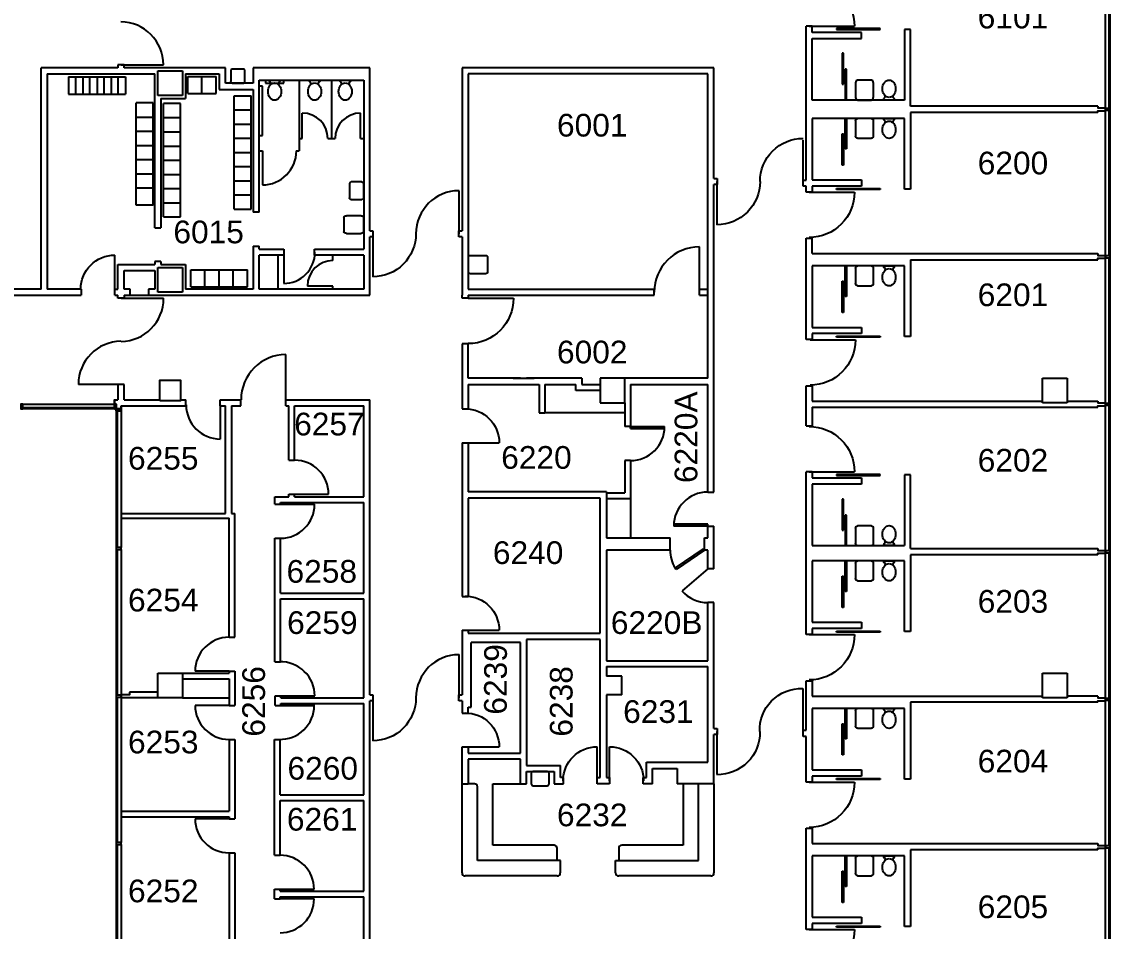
# Model space of a CAD drawing. Extents: x 2546 to 7662, y 1483 to 4928.
# Drawn here: x 6374 to 7526, y 2408 to 3370 of the extents above; entities that cross this region are included whole.
import ezdxf

# ---------------------------------------------------------------- set-up
doc = ezdxf.new("R2010")
doc.units = 0
doc.header["$LTSCALE"] = 150
doc.header["$MEASUREMENT"] = 0
doc.layers.get('0').update_dxf_attribs({"linetype": 'CONTINUOUS'})
for name, color, linetype in [('A-ANNO-TX192', 4, 'CONTINUOUS'), ('A-COLS', 5, 'CONTINUOUS'), ('A-DOOR', 2, 'CONTINUOUS'), ('A-FLOR-CASE', 3, 'CONTINUOUS'), ('A-FLOR-PFIX', 2, 'CONTINUOUS'), ('A-FLOR-TPTN', 1, 'CONTINUOUS'), ('A-GLAZ', 2, 'CONTINUOUS'), ('A-GLAZ-SILL', 1, 'CONTINUOUS'), ('A-WALL-FULL', 6, 'CONTINUOUS')]:
    doc.layers.add(name, color=color, linetype=linetype)
doc.styles.add('ARIAL', font='arial.ttf')

# ---------------------------------------------------------------- blocks, each defined once
blk = doc.blocks.new('SINK', base_point=(7666.5, 954))
for p, q in [((7659, 952.5), (7659, 943.5)), ((7672.5, 954), (7660.5, 954)), ((7674, 943.5), (7674, 952.5)), ((7660.5, 942), (7672.5, 942))]:
    blk.add_line(p, q)
for centre, start, end in [((7660.5, 952.5), 90, 180), ((7672.5, 952.5), 0, 90), ((7660.5, 943.5), 180, 270), ((7672.5, 943.5), 270, 0)]:
    blk.add_arc(centre, 1.5, start, end)
blk = doc.blocks.new('LDOOR', base_point=(5988, 1992))
blk.add_line((5988, 1992), (5988, 2004))
blk.add_arc((5988, 1992), 12, 0, 90)
blk = doc.blocks.new('RDOOR', base_point=(6216, 3180))
blk.add_line((6216, 3180), (6216, 3192))
blk.add_arc((6216, 3180), 12, 90, 180)
blk = doc.blocks.new('ELLIPSE', base_point=(7228, 910))
blk.add_circle((7228, 910), 6)
blk = doc.blocks.new('endglaz')
blk.add_line((0, -4), (154, -4))
blk.add_lwpolyline([(156, -5), (156, 0), (154, 0), (154, -5)], close=True)
at = {"layer": 'A-GLAZ-SILL'}
for p, q in [((0, 0), (154, 0)), ((0, -5), (154, -5))]:
    blk.add_line(p, q, dxfattribs=at)

msp = doc.modelspace()

# ---------------------------------------------------------------- linework, layer by layer
at = {"layer": 'A-COLS'}
for p, q in [((6518, 3292), (6518, 3318)), ((6518, 3318), (6544, 3318)), ((6544, 3318), (6544, 3292)), ((6544, 3292), (6518, 3292)), ((6518, 3110), (6544, 3110)), ((6518, 3084), (6518, 3110)), ((6544, 3110), (6544, 3084)), ((6544, 3084), (6518, 3084)), ((6986, 2993), (6986, 2967)), ((7012, 2993), (6986, 2993)), ((7012, 2967), (7012, 2993)), ((7454, 2993), (7480, 2993)), ((7454, 2967), (7454, 2993)), ((7480, 2993), (7480, 2967)), ((6986, 2967), (7012, 2967)), ((7480, 2967), (7454, 2967)), ((6518, 2681), (6544, 2681)), ((6518, 2655), (6518, 2681)), ((6544, 2681), (6544, 2655)), ((7454, 2681), (7480, 2681)), ((7454, 2655), (7454, 2681)), ((7480, 2681), (7480, 2655)), ((6544, 2655), (6518, 2655)), ((7480, 2655), (7454, 2655))]:
    msp.add_line(p, q, dxfattribs=at)
msp.add_lwpolyline([(6520, 2969), (6520, 2991), (6542, 2991), (6542, 2969)], close=True, dxfattribs=at)
at = {"layer": 'A-DOOR'}
for p, q in [((7207, 3365.2), (7255, 3365.2)), ((7282, 3362.9), (7236, 3362.9)), ((7236, 3362.9), (7236, 3361.9)), ((7282, 3361.9), (7282, 3362.9)), ((7236, 3361.9), (7282, 3361.9)), ((7243.3, 3336.9), (7242, 3336.9)), ((7242, 3336.9), (7242, 3303.9)), ((7243.3, 3303.9), (7243.3, 3336.9)), ((6479, 3324.5), (6524, 3324.5)), ((7246.5, 3319.9), (7245, 3319.9)), ((7245, 3319.9), (7245, 3287.7)), ((7246.5, 3287.7), (7246.5, 3319.9)), ((7242, 3303.9), (7243.3, 3303.9)), ((7245, 3287.7), (7246.5, 3287.7)), ((7245, 3235.5), (7245, 3267.8)), ((7245, 3267.8), (7246.5, 3267.8)), ((7246.5, 3267.8), (7246.5, 3235.5)), ((7242, 3218.5), (7242, 3251.5)), ((7242, 3251.5), (7243.3, 3251.5)), ((7243.3, 3251.5), (7243.3, 3218.5)), ((7200.5, 3199.2), (7200.5, 3244.8)), ((7246.5, 3235.5), (7245, 3235.5)), ((7243.3, 3218.5), (7242, 3218.5)), ((6836.6, 3145.8), (6836.6, 3191.3)), ((7109.4, 3201), (7109.4, 3155.4)), ((7207, 3189.8), (7255, 3189.8)), ((7236, 3192.5), (7236, 3193.5)), ((7236, 3193.5), (7282, 3193.5)), ((7282, 3192.5), (7236, 3192.5)), ((7282, 3193.5), (7282, 3192.5)), ((6745.4, 3145.8), (6745.4, 3100.2)), ((6472.5, 3087.2), (6472.5, 3123.2)), ((6651.2, 3126.2), (6651.2, 3093.2)), ((7091, 3084), (7091, 3132)), ((7245, 3079.5), (7245, 3111.8)), ((7245, 3111.8), (7246.5, 3111.8)), ((7246.5, 3111.8), (7246.5, 3079.5)), ((7242, 3062.5), (7242, 3095.5)), ((7242, 3095.5), (7243.3, 3095.5)), ((7243.3, 3095.5), (7243.3, 3062.5)), ((6479, 3077.5), (6524, 3077.5)), ((6846.3, 3077.5), (6894.3, 3077.5)), ((7246.5, 3079.5), (7245, 3079.5)), ((7243.3, 3062.5), (7242, 3062.5)), ((7208, 3033.6), (7256, 3033.6)), ((7236, 3036.5), (7236, 3037.5)), ((7236, 3037.5), (7282, 3037.5)), ((7282, 3036.5), (7236, 3036.5)), ((7282, 3037.5), (7282, 3036.5)), ((6653.5, 2970.2), (6653.5, 3018.2)), ((6479, 2986.5), (6434, 2986.5)), ((6583.9, 2964.7), (6583.9, 2928.7)), ((7018, 2941.8), (7054, 2941.8)), ((7018, 2939.8), (7018, 2941.8)), ((7018, 2939.8), (7054, 2939.8)), ((6843, 2924.7), (6879, 2924.7)), ((7207, 2894), (7255, 2894)), ((7282, 2891.2), (7236, 2891.2)), ((7236, 2891.2), (7236, 2890.2)), ((7282, 2890.2), (7282, 2891.2)), ((7236, 2890.2), (7282, 2890.2)), ((6662.6, 2870.3), (6698.6, 2870.3)), ((6647.8, 2859.7), (6683.8, 2859.7)), ((7243.3, 2865.2), (7242, 2865.2)), ((7242, 2865.2), (7242, 2832.2)), ((7243.3, 2832.2), (7243.3, 2865.2)), ((7246.5, 2848.2), (7245, 2848.2)), ((7245, 2848.2), (7245, 2816)), ((7246.5, 2816), (7246.5, 2848.2)), ((7099.7, 2838.6), (7063.8, 2838.6)), ((7099.7, 2836.6), (7063.8, 2836.6)), ((7099.7, 2836.6), (7099.7, 2838.6)), ((7242, 2832.2), (7243.3, 2832.2)), ((7095, 2812.6), (7065.3, 2792.3)), ((7096.1, 2811), (7066.4, 2790.6)), ((7095, 2812.6), (7096.1, 2811)), ((7245, 2816), (7246.5, 2816)), ((7245, 2767.5), (7245, 2799.8)), ((7245, 2799.8), (7246.5, 2799.8)), ((7246.5, 2799.8), (7246.5, 2767.5)), ((7066.4, 2790.6), (7065.3, 2792.3)), ((7099.7, 2791.5), (7072.5, 2768)), ((7242, 2750.5), (7242, 2783.5)), ((7242, 2783.5), (7243.3, 2783.5)), ((7243.3, 2783.5), (7243.3, 2750.5)), ((7246.5, 2767.5), (7245, 2767.5)), ((7243.3, 2750.5), (7242, 2750.5)), ((6843, 2726.5), (6879, 2726.5)), ((7207, 2721.8), (7255, 2721.8)), ((7236, 2724.5), (7236, 2725.5)), ((7236, 2725.5), (7282, 2725.5)), ((7282, 2724.5), (7236, 2724.5)), ((7282, 2725.5), (7282, 2724.5)), ((6836.6, 2655), (6836.6, 2700.6)), ((6593.3, 2683), (6557.3, 2683)), ((7200.5, 2617.5), (7200.5, 2664.8)), ((6647.9, 2657), (6683.9, 2657)), ((6745.4, 2655), (6745.4, 2609.4)), ((6593.3, 2647), (6557.3, 2647)), ((6647.9, 2647), (6683.9, 2647)), ((7245, 2611.5), (7245, 2643.8)), ((7245, 2643.8), (7246.5, 2643.8)), ((7246.5, 2643.8), (7246.5, 2611.5)), ((7242, 2594.5), (7242, 2627.5)), ((7242, 2627.5), (7243.3, 2627.5)), ((7243.3, 2627.5), (7243.3, 2594.5)), ((7109.4, 2619.2), (7109.4, 2573.7)), ((6843, 2603), (6879, 2603)), ((6982.8, 2567.2), (6982.8, 2603.2)), ((6995.8, 2567.2), (6995.8, 2603.2)), ((7246.5, 2611.5), (7245, 2611.5)), ((7243.3, 2594.5), (7242, 2594.5)), ((7236, 2568.5), (7236, 2569.5)), ((7236, 2569.5), (7282, 2569.5)), ((7282, 2568.5), (7236, 2568.5)), ((7282, 2569.5), (7282, 2568.5)), ((7207, 2565.8), (7255, 2565.8)), ((6593.3, 2527), (6557.3, 2527)), ((7245, 2455.5), (7245, 2487.8)), ((7245, 2487.8), (7246.5, 2487.8)), ((7246.5, 2487.8), (7246.5, 2455.5)), ((7242, 2438.5), (7242, 2471.5)), ((7242, 2471.5), (7243.3, 2471.5)), ((7243.3, 2471.5), (7243.3, 2438.5)), ((7246.5, 2455.5), (7245, 2455.5)), ((6647.3, 2450.4), (6647.3, 2452.4)), ((6647.3, 2452.4), (6683.3, 2452.4)), ((6683.3, 2442.4), (6647.3, 2442.4)), ((7243.3, 2438.5), (7242, 2438.5)), ((7207, 2409.8), (7255, 2409.8)), ((7236, 2412.5), (7236, 2413.5)), ((7236, 2413.5), (7282, 2413.5)), ((7282, 2412.5), (7236, 2412.5)), ((7282, 2413.5), (7282, 2412.5))]:
    msp.add_line(p, q, dxfattribs=at)
for centre, radius, start, end in [((6654, 2970.2), 48, 90.6751, 180), ((6583.9, 2964.7), 36, 180, 270), ((7018, 2941.8), 36, 270, 0), ((6662.6, 2870.3), 36, 0, 90), ((7099.7, 2836.6), 36, 90, 180), ((6647.8, 2859.7), 36, 270, 0), ((7095.7, 2810.8), 35.7, 179.6739, 211.2726), ((6593.3, 2683), 36, 90, 180), ((6647.9, 2657), 36, 0, 91.9472), ((6593.3, 2647), 36, 180, 270), ((6647.4, 2647), 36, 268.0528, 0), ((6593.3, 2527), 36, 180, 270), ((6647.3, 2452.4), 36, 0, 90), ((6647.3, 2442.4), 36, 270, 0)]:
    msp.add_arc(centre, radius, start, end, dxfattribs=at)
at = {"layer": 'A-DOOR', "extrusion": (0, 0, -1)}
for centre, major_axis, ratio, start_param, end_param in [((7207, 3365.2), (33.9, 33.9), 1, -0.785398, 0.785398), ((7200.6, 3201), (32.3, -32.3), 0.997163, 2.354774, 3.928412), ((7109.4, 3201), (-32.3, 32.3), 0.997163, 2.354774, 3.928412), ((7207, 3189.8), (33.9, 33.9), 1, 0.785398, 2.356194), ((6745.4, 3145.8), (-32.2, 32.2), 1, 2.356194, 3.926991), ((6472.5, 3087.2), (25.5, 25.5), 1, 3.926991, 5.497787), ((6846.3, 3077.5), (33.9, 33.9), 1, 0.785398, 2.356194), ((7208, 3033.6), (33.9, 33.9), 1, 0.785398, 2.356194), ((6843, 2924.7), (-25.5, 25.5), 1, 0.785398, 2.356194), ((7207, 2894), (33.9, 33.9), 1, -0.785398, 0.785398), ((6843, 2726.5), (-25.5, 25.5), 1, 0.785398, 2.356194), ((7207, 2721.8), (33.9, 33.9), 1, 0.785398, 2.356194), ((7201, 2620.6), (-44.2, 14), 0.950876, -0.352367, 1.266081), ((6745.4, 2655), (-32.2, 32.2), 1, 2.356194, 3.926991), ((6843, 2603), (-25.5, 25.5), 1, 0.785398, 2.356194), ((7109.4, 2619.2), (-32.4, 32.4), 0.989066, 2.350697, 3.932488), ((6982.8, 2567.2), (25.5, 25.5), 1, 3.926991, 5.497787), ((6995.8, 2567.2), (-25.5, 25.5), 1, 0.785398, 2.356194), ((7207, 2565.8), (33.9, 33.9), 1, 0.785398, 2.356194), ((7207, 2409.8), (33.9, 33.9), 1, 0.785398, 2.356194)]:
    msp.add_ellipse(centre, major_axis=major_axis, ratio=ratio, start_param=start_param, end_param=end_param, dxfattribs=at)
at = {"layer": 'A-DOOR'}
for centre, major_axis, ratio, start_param, end_param in [((6479, 3324.5), (-17.5, 42.1), 0.984494, 4.325185, 5.884931), ((6836.6, 3145.8), (-32.2, 32.2), 1, 5.497787, 7.068583), ((6651.2, 3126.2), (-23.3, 23.3), 1, 2.356194, 3.926991), ((7091, 3084), (33.9, 33.9), 1, 0.785398, 2.356194), ((6478.9, 3077.1), (31.8, 32.2), 0.99446, 3.926991, 5.497787), ((6479.1, 2986.9), (31.8, 32.2), 0.99446, 0.785398, 2.356194), ((7099.7, 2791.5), (26.1, 24.8), 0.986877, 3.09238, 3.960236), ((6836.6, 2655), (-32.2, 32.2), 1, 5.497787, 7.068583)]:
    msp.add_ellipse(centre, major_axis=major_axis, ratio=ratio, start_param=start_param, end_param=end_param, dxfattribs=at)
at = {"layer": 'A-FLOR-CASE'}
for p, q in [((6423.6, 3311.6), (6423.6, 3293.6)), ((6423.6, 3311.6), (6483.6, 3311.6)), ((6431.1, 3293.6), (6431.1, 3311.6)), ((6438.6, 3311.6), (6438.6, 3293.6)), ((6446.1, 3293.6), (6446.1, 3311.6)), ((6453.6, 3311.6), (6453.6, 3293.6)), ((6461.1, 3293.6), (6461.1, 3311.6)), ((6468.6, 3311.6), (6468.6, 3293.6)), ((6476.1, 3293.6), (6476.1, 3311.6)), ((6483.6, 3311.6), (6483.6, 3293.6)), ((6549.6, 3312.1), (6579.6, 3312.1)), ((6549.6, 3294.1), (6549.6, 3312.1)), ((6564.6, 3294.1), (6564.6, 3312.1)), ((6579.6, 3294.1), (6579.6, 3312.1)), ((6423.6, 3293.6), (6483.6, 3293.6)), ((6549.6, 3294.1), (6579.6, 3294.1)), ((6512.9, 3284.2), (6494.9, 3284.2)), ((6494.9, 3176.2), (6494.9, 3284.2)), ((6512.9, 3176.2), (6512.9, 3284.2)), ((6541.9, 3283.6), (6523.9, 3283.6)), ((6523.9, 3163.6), (6523.9, 3283.6)), ((6541.9, 3163.6), (6541.9, 3283.6)), ((6598.6, 3291.8), (6616.6, 3291.8)), ((6598.6, 3171.8), (6598.6, 3291.8)), ((6616.6, 3171.8), (6616.6, 3291.8)), ((6598.6, 3276.8), (6616.6, 3276.8)), ((6494.9, 3269.2), (6512.9, 3269.2)), ((6523.9, 3268.6), (6541.9, 3268.6)), ((6598.6, 3261.8), (6616.6, 3261.8)), ((6494.9, 3254.2), (6512.9, 3254.2)), ((6523.9, 3253.6), (6541.9, 3253.6)), ((6494.9, 3239.2), (6512.9, 3239.2)), ((6523.9, 3238.6), (6541.9, 3238.6)), ((6598.6, 3246.8), (6616.6, 3246.8)), ((6598.6, 3231.8), (6616.6, 3231.8)), ((6494.9, 3224.2), (6512.9, 3224.2)), ((6523.9, 3223.6), (6541.9, 3223.6)), ((6598.6, 3216.8), (6616.6, 3216.8)), ((6494.9, 3209.2), (6512.9, 3209.2)), ((6523.9, 3208.6), (6541.9, 3208.6)), ((6598.6, 3201.8), (6616.6, 3201.8)), ((6494.9, 3194.2), (6512.9, 3194.2)), ((6523.9, 3193.6), (6541.9, 3193.6)), ((6523.9, 3178.6), (6541.9, 3178.6)), ((6598.6, 3186.8), (6616.6, 3186.8)), ((6512.9, 3176.2), (6494.9, 3176.2)), ((6598.6, 3171.8), (6616.6, 3171.8)), ((6523.9, 3163.6), (6541.9, 3163.6)), ((6552.7, 3107.7), (6612.7, 3107.7)), ((6552.7, 3089.7), (6552.7, 3107.7)), ((6567.7, 3089.7), (6567.7, 3107.7)), ((6582.7, 3089.7), (6582.7, 3107.7)), ((6597.7, 3089.7), (6597.7, 3107.7)), ((6612.7, 3089.7), (6612.7, 3107.7)), ((6552.7, 3089.7), (6612.7, 3089.7)), ((7012, 2956.4), (6927.5, 2956.4)), ((7018, 2865.9), (7018, 2824)), ((6544, 2655), (6593.3, 2655)), ((6839.8, 2469.8), (6839.8, 2564)), ((6852.8, 2564), (6846.2, 2564)), ((6856, 2482.8), (6856, 2560.8)), ((6872.2, 2564), (6901.5, 2564)), ((6872.2, 2499), (6872.2, 2564)), ((7073.8, 2564), (7073.8, 2499)), ((7090, 2482.8), (7090, 2564)), ((7106.2, 2564), (7106.2, 2469.8)), ((6937.2, 2499), (6872.2, 2499)), ((7073.8, 2499), (7008.8, 2499)), ((6940.5, 2482.8), (6940.5, 2495.8)), ((7005.5, 2495.8), (7005.5, 2482.8)), ((6943.8, 2482.8), (6856, 2482.8)), ((6943.8, 2469.8), (6943.8, 2482.8)), ((7002.2, 2469.8), (7002.2, 2482.8)), ((7002.2, 2482.8), (7090, 2482.8)), ((6940.5, 2466.5), (6843, 2466.5)), ((7103, 2466.5), (7005.5, 2466.5))]:
    msp.add_line(p, q, dxfattribs=at)
for centre, start, end in [((6852.8, 2560.8), 0, 90), ((6937.2, 2495.8), 0, 90), ((7008.8, 2495.8), 90, 180), ((6843, 2469.8), 180, 270), ((6940.5, 2469.8), 270, 0), ((7005.5, 2469.8), 180, 270), ((7103, 2469.8), 270, 0)]:
    msp.add_arc(centre, 3.25, start, end, dxfattribs=at)
at = {"layer": 'A-FLOR-PFIX'}
for p, q in [((6595, 3318.1), (6595, 3306.9)), ((6608.5, 3320), (6596.5, 3320)), ((6610, 3306.9), (6610, 3318.1)), ((6596.5, 3305), (6608.5, 3305)), ((6631.8, 3308.2), (6631.8, 3305)), ((6631.8, 3305), (6651.2, 3305)), ((6635.5, 3308.2), (6647.5, 3308.2)), ((6651.2, 3305), (6651.2, 3308.2)), ((6677.8, 3308.2), (6689.8, 3308.2)), ((6710.3, 3308.2), (6722.3, 3308.2)), ((7256.1, 3305.6), (7256.1, 3289.9)), ((7273, 3308.2), (7258, 3308.2)), ((7274.9, 3289.9), (7274.9, 3305.6)), ((6628.5, 3301.8), (6625.2, 3301.8)), ((6628.5, 3249.8), (6628.5, 3301.8)), ((7258, 3287.2), (7273, 3287.2)), ((7297.5, 3287.2), (7285.5, 3287.2)), ((7256.1, 3265.1), (7256.1, 3249.4)), ((7273, 3267.8), (7258, 3267.8)), ((7274.9, 3249.4), (7274.9, 3265.1)), ((7285.5, 3267.8), (7297.5, 3267.8)), ((6625.2, 3249.8), (6628.5, 3249.8)), ((7258, 3246.8), (7273, 3246.8)), ((6720.8, 3198.8), (6720.8, 3183.8)), ((6733.9, 3200.6), (6722.6, 3200.6)), ((6735.7, 3183.8), (6735.7, 3198.8)), ((6722.6, 3181.9), (6733.9, 3181.9)), ((6714.8, 3163), (6714.8, 3148)), ((6733.1, 3164.9), (6717.4, 3164.9)), ((6735.7, 3148), (6735.7, 3163)), ((6717.4, 3146.1), (6733.1, 3146.1)), ((6703.2, 3117.5), (6703.2, 3123)), ((7256.1, 3109.1), (7256.1, 3093.4)), ((7273, 3111.8), (7258, 3111.8)), ((7274.9, 3093.4), (7274.9, 3109.1)), ((7285.5, 3111.8), (7297.5, 3111.8)), ((6703.2, 3087.2), (6703.2, 3090.5)), ((7258, 3090.8), (7273, 3090.8)), ((7256.1, 2834.2), (7256.1, 2818.5)), ((7273, 2836.9), (7258, 2836.9)), ((7274.9, 2818.5), (7274.9, 2834.2)), ((7258, 2815.9), (7273, 2815.9)), ((7297.5, 2816), (7285.5, 2816)), ((7273, 2799.8), (7258, 2799.8)), ((7285.5, 2799.8), (7297.5, 2799.8)), ((7256.1, 2797.1), (7256.1, 2781.4)), ((7274.9, 2781.4), (7274.9, 2797.1)), ((7258, 2778.8), (7273, 2778.8)), ((7256.1, 2641.1), (7256.1, 2625.4)), ((7273, 2643.8), (7258, 2643.8)), ((7274.9, 2625.4), (7274.9, 2641.1)), ((7285.5, 2643.8), (7297.5, 2643.8)), ((7258, 2622.8), (7273, 2622.8)), ((7273, 2487.8), (7258, 2487.8)), ((7285.5, 2487.8), (7297.5, 2487.8)), ((7256.1, 2485.1), (7256.1, 2469.4)), ((7274.9, 2469.4), (7274.9, 2485.1)), ((7258, 2466.8), (7273, 2466.8))]:
    msp.add_line(p, q, dxfattribs=at)
for centre, radius, start, end in [((6637, 3307.8), 1.58, 161.5651, 251.5651), ((6635.8, 3304.6), 1.83, 314.344, 67.6996), ((6647.2, 3304.6), 1.79, 111.7988, 228.2571), ((6646, 3307.8), 1.58, 288.4349, 18.4349), ((6679.3, 3307.8), 1.58, 161.5651, 251.5651), ((6678.1, 3304.6), 1.83, 314.344, 67.6996), ((6689.4, 3304.6), 1.79, 111.7988, 228.2571), ((6688.3, 3307.8), 1.58, 288.4349, 18.4349), ((6711.8, 3307.8), 1.58, 161.5651, 251.5651), ((6710.6, 3304.6), 1.83, 314.344, 67.6996), ((6721.9, 3304.6), 1.79, 111.7988, 228.2571), ((6720.8, 3307.8), 1.58, 288.4349, 18.4349), ((7287, 3287.7), 1.58, 108.4349, 198.4349), ((7285.8, 3290.9), 1.79, 291.7988, 48.2571), ((7297.2, 3290.9), 1.83, 134.344, 247.6996), ((7296, 3287.7), 1.58, 341.5651, 71.5651), ((7287, 3267.3), 1.58, 161.5651, 251.5651), ((7285.8, 3264.1), 1.83, 314.344, 67.6996), ((7297.2, 3264.1), 1.79, 111.7988, 228.2571), ((7296, 3267.3), 1.58, 288.4349, 18.4349), ((7287, 3111.3), 1.58, 161.5651, 251.5651), ((7285.8, 3108.1), 1.83, 314.344, 67.6996), ((7297.2, 3108.1), 1.79, 111.7988, 228.2571), ((7296, 3111.3), 1.58, 288.4349, 18.4349), ((7287, 2816.5), 1.58, 108.4349, 198.4349), ((7285.8, 2819.7), 1.79, 291.7988, 48.2571), ((7297.2, 2819.7), 1.83, 134.344, 247.6996), ((7296, 2816.5), 1.58, 341.5651, 71.5651), ((7287, 2799.3), 1.58, 161.5651, 251.5651), ((7296, 2799.3), 1.58, 288.4349, 18.4349), ((7285.8, 2796.1), 1.83, 314.344, 67.6996), ((7297.2, 2796.1), 1.79, 111.7988, 228.2571), ((7287, 2643.3), 1.58, 161.5651, 251.5651), ((7285.8, 2640.1), 1.83, 314.344, 67.6996), ((7297.2, 2640.1), 1.79, 111.7988, 228.2571), ((7296, 2643.3), 1.58, 288.4349, 18.4349), ((7287, 2487.3), 1.58, 161.5651, 251.5651), ((7296, 2487.3), 1.58, 288.4349, 18.4349), ((7285.8, 2484.1), 1.83, 314.344, 67.6996), ((7297.2, 2484.1), 1.79, 111.7988, 228.2571)]:
    msp.add_arc(centre, radius, start, end, dxfattribs=at)
for centre, major_axis, ratio, start_param, end_param in [((6596.5, 3318.1), (0, 1.88), 0.8, 0, 1.570796), ((6608.5, 3318.1), (0, 1.88), 0.8, 4.712389, 6.283185), ((6608.5, 3306.9), (0, 1.88), 0.8, 3.141593, 4.712389), ((7258, 3305.6), (0, 2.62), 0.714286, 0, 1.570796), ((7273, 3305.6), (0, 2.62), 0.714286, -1.570796, 0), ((7258, 3289.9), (0, 2.62), 0.714286, 1.570796, 3.141593), ((7273, 3289.9), (0, 2.62), 0.714286, 3.141593, 4.712389)]:
    msp.add_ellipse(centre, major_axis=major_axis, ratio=ratio, start_param=start_param, end_param=end_param, dxfattribs=at)
at = {"layer": 'A-FLOR-PFIX', "extrusion": (0, 0, -1)}
for centre, major_axis, ratio, start_param, end_param in [((6596.5, 3306.9), (0, 1.88), 0.8, 3.141593, 4.712389), ((7258, 3265.1), (0, 2.62), 0.714286, -1.570796, 0), ((7273, 3265.1), (0, 2.62), 0.714286, 0, 1.570796), ((7258, 3249.4), (0, 2.62), 0.714286, 3.141593, 4.712389), ((7273, 3249.4), (0, 2.62), 0.714286, 1.570796, 3.141593), ((6722.6, 3198.8), (1.33, 1.33), 1, 3.926991, 5.497787), ((6733.9, 3198.8), (1.33, 1.33), 1, 5.497787, 7.068583), ((6722.6, 3183.8), (1.33, 1.33), 1, 2.356194, 3.926991), ((6733.9, 3183.8), (1.33, 1.33), 1, 0.785398, 2.356194), ((6717.4, 3163), (2.62, 0), 0.714286, 3.141593, 4.712389), ((6733.1, 3163), (2.62, 0), 0.714286, 4.712389, 6.283185), ((6717.4, 3148), (2.62, 0), 0.714286, 1.570796, 3.141593), ((6733.1, 3148), (2.62, 0), 0.714286, 0, 1.570796), ((7258, 3109.1), (0, 2.62), 0.714286, -1.570796, 0), ((7273, 3109.1), (0, 2.62), 0.714286, 0, 1.570796), ((7258, 3093.4), (0, 2.62), 0.714286, 3.141593, 4.712389), ((7273, 3093.4), (0, 2.62), 0.714286, 1.570796, 3.141593), ((7258, 2834.2), (0, 2.62), 0.714286, -1.570796, 0), ((7273, 2834.2), (0, 2.62), 0.714286, 0, 1.570796), ((7258, 2818.5), (0, 2.62), 0.714286, 3.141593, 4.712389), ((7273, 2818.5), (0, 2.62), 0.714286, 1.570796, 3.141593), ((7258, 2797.1), (0, 2.62), 0.714286, -1.570796, 0), ((7273, 2797.1), (0, 2.62), 0.714286, 0, 1.570796), ((7258, 2781.4), (0, 2.62), 0.714286, 3.141593, 4.712389), ((7273, 2781.4), (0, 2.62), 0.714286, 1.570796, 3.141593), ((7258, 2641.1), (0, 2.62), 0.714286, -1.570796, 0), ((7273, 2641.1), (0, 2.62), 0.714286, 0, 1.570796), ((7258, 2625.4), (0, 2.62), 0.714286, 3.141593, 4.712389), ((7273, 2625.4), (0, 2.62), 0.714286, 1.570796, 3.141593), ((7258, 2485.1), (0, 2.62), 0.714286, -1.570796, 0), ((7273, 2485.1), (0, 2.62), 0.714286, 0, 1.570796), ((7258, 2469.4), (0, 2.62), 0.714286, 3.141593, 4.712389), ((7273, 2469.4), (0, 2.62), 0.714286, 1.570796, 3.141593)]:
    msp.add_ellipse(centre, major_axis=major_axis, ratio=ratio, start_param=start_param, end_param=end_param, dxfattribs=at)
at = {"layer": 'A-FLOR-TPTN'}
for p, q in [((6667.5, 3308.2), (6667.5, 3233.5)), ((6701.6, 3308.2), (6701.6, 3246.5)), ((6667.5, 3246.5), (6670.8, 3246.5)), ((6697.8, 3246.5), (6705.5, 3246.5)), ((6732.5, 3246.5), (6735.7, 3246.5)), ((6625.2, 3233.5), (6628.5, 3233.5)), ((6664.2, 3233.5), (6667.5, 3233.5))]:
    msp.add_line(p, q, dxfattribs=at)
at = {"layer": 'A-GLAZ'}
for p, q in [((6472, 2961.5), (6375, 2961.5)), ((6475, 2958.5), (6475, 2813.8))]:
    msp.add_line(p, q, dxfattribs=at)
for points in [[(6375, 2965.5), (6373, 2965.5), (6373, 2960.5), (6375, 2960.5)], [(6472, 2965.5), (6474, 2965.5), (6474, 2960.5), (6472, 2960.5)], [(6474, 2965.5), (6472, 2965.5), (6472, 2960.5), (6474, 2960.5)], [(6474, 2958.5), (6479, 2958.5), (6479, 2960.5), (6474, 2960.5)], [(6474, 2960.5), (6479, 2960.5), (6479, 2958.5), (6474, 2958.5)], [(6474, 2811.8), (6479, 2811.8), (6479, 2813.8), (6474, 2813.8)]]:
    msp.add_lwpolyline(points, close=True, dxfattribs=at)
at = {"layer": 'A-GLAZ-SILL'}
for p, q in [((6375, 2965.5), (6472, 2965.5)), ((6472, 2960.5), (6375, 2960.5)), ((6474, 2958.5), (6474, 2813.8)), ((6479, 2958.5), (6479, 2813.8))]:
    msp.add_line(p, q, dxfattribs=at)
at = {"layer": 'A-WALL-FULL'}
for p, q in [((7210.2, 3365.2), (7203.8, 3365.2)), ((7203.8, 3202.5), (7203.8, 3365.2)), ((7210.2, 3358.8), (7210.2, 3365.2)), ((7262.2, 3358.8), (7210.2, 3358.8)), ((7210.2, 3287.2), (7210.2, 3352.2)), ((7210.2, 3352.2), (7262.2, 3352.2)), ((7262.2, 3352.2), (7262.2, 3358.8)), ((7314.2, 3362), (7307.8, 3362)), ((7307.8, 3362), (7307.8, 3287.2)), ((7314.2, 3280.8), (7314.2, 3362)), ((6394.5, 3087.2), (6394.5, 3321.2)), ((6475.8, 3321.2), (6394.5, 3321.2)), ((6482.2, 3324.5), (6475.8, 3324.5)), ((6475.8, 3324.5), (6475.8, 3321.2)), ((6482.2, 3321.2), (6482.2, 3324.5)), ((6589.5, 3321.2), (6482.2, 3321.2)), ((6589.5, 3305), (6589.5, 3321.2)), ((6618.8, 3321.2), (6618.8, 3305)), ((6742.2, 3321.2), (6618.8, 3321.2)), ((6742.2, 3149), (6742.2, 3321.2)), ((6839.8, 3321.2), (6839.8, 3149)), ((7106.2, 3321.2), (6839.8, 3321.2)), ((7106.2, 3204.2), (7106.2, 3321.2)), ((6401, 3314.8), (6401, 3087.2)), ((6401, 3314.8), (6514.8, 3314.8)), ((6514.8, 3152.2), (6514.8, 3314.8)), ((6547.2, 3314.8), (6583, 3314.8)), ((6547.2, 3314.8), (6547.2, 3288.8)), ((6583, 3314.8), (6583, 3298.5)), ((6618.8, 3305), (6589.5, 3305)), ((6625.2, 3168.5), (6625.2, 3308.2)), ((6625.2, 3308.2), (6735.7, 3308.2)), ((6735.7, 3308.2), (6735.7, 3129.5)), ((6846.2, 3314.8), (6846.2, 3087.2)), ((7099.7, 3314.8), (6846.2, 3314.8)), ((7099.7, 2993), (7099.7, 3314.8)), ((6583, 3298.5), (6618.8, 3298.5)), ((6618.8, 3298.5), (6618.8, 3168.5)), ((6521.2, 3288.8), (6547.2, 3288.8)), ((6521.2, 3288.8), (6521.2, 3152.2)), ((7307.8, 3287.2), (7210.2, 3287.2)), ((7512.5, 3280.8), (7314.2, 3280.8)), ((7314.2, 3274.2), (7314.2, 3193)), ((7512.5, 3274.2), (7314.2, 3274.2)), ((7210.2, 3267.8), (7210.2, 3202.8)), ((7307.8, 3267.8), (7210.2, 3267.8)), ((7307.8, 3193), (7307.8, 3267.8)), ((7106.2, 3204.2), (7109.5, 3204.2)), ((7109.5, 3204.2), (7109.5, 3197.8)), ((7200.5, 3196), (7200.5, 3202.5)), ((7200.5, 3202.5), (7203.8, 3202.5)), ((7210.2, 3202.8), (7262.2, 3202.8)), ((7262.2, 3202.8), (7262.2, 3196.2)), ((7109.5, 3197.8), (7106.2, 3197.8)), ((7106.2, 2872.6), (7106.2, 3197.8)), ((7203.8, 3196), (7200.5, 3196)), ((7203.8, 3189.8), (7203.8, 3196)), ((7210.2, 3189.8), (7203.8, 3189.8)), ((7210.2, 3196.2), (7210.2, 3189.8)), ((7262.2, 3196.2), (7210.2, 3196.2)), ((7314.2, 3193), (7307.8, 3193)), ((6625.2, 3168.5), (6618.8, 3168.5)), ((6514.8, 3152.2), (6521.2, 3152.2)), ((6742.2, 3149), (6745.5, 3149)), ((6745.5, 3149), (6745.5, 3142.5)), ((6836.5, 3149), (6839.8, 3149)), ((6836.5, 3142.5), (6836.5, 3149)), ((6618.8, 3132.8), (6625.2, 3132.8)), ((6618.8, 3132.8), (6618.8, 3087.2)), ((6625.2, 3129.5), (6625.2, 3132.8)), ((6745.5, 3142.5), (6742.2, 3142.5)), ((6742.2, 3080.8), (6742.2, 3142.5)), ((6839.8, 3142.5), (6836.5, 3142.5)), ((6839.8, 3142.5), (6839.8, 3080.8)), ((7203.8, 3141), (7210.2, 3141)), ((7203.8, 3033.8), (7203.8, 3141)), ((7210.2, 3124.8), (7210.2, 3141)), ((6625.2, 3129.5), (6651.2, 3129.5)), ((6651.2, 3123), (6625.2, 3123)), ((6625.2, 3087.2), (6625.2, 3123)), ((6644.8, 3123), (6644.8, 3087.2)), ((6651.2, 3129.5), (6651.2, 3123)), ((6683.8, 3123), (6683.8, 3129.5)), ((6683.8, 3129.5), (6735.7, 3129.5)), ((6735.7, 3123), (6683.8, 3123)), ((6735.7, 3123), (6735.7, 3087.2)), ((7210.2, 3124.8), (7512.5, 3124.8)), ((6475.8, 3113.2), (6514.8, 3113.2)), ((6475.8, 3087.2), (6475.8, 3113.2)), ((6514.8, 3116.5), (6514.8, 3113.2)), ((6521.2, 3116.5), (6514.8, 3116.5)), ((6521.2, 3116.5), (6521.2, 3113.2)), ((6521.2, 3113.2), (6547.2, 3113.2)), ((6547.2, 3113.2), (6547.2, 3087.2)), ((7307.8, 3111.8), (7210.2, 3111.8)), ((7210.2, 3111.8), (7210.2, 3046.8)), ((7307.8, 3037), (7307.8, 3111.8)), ((7314.2, 3118.2), (7512.5, 3118.2)), ((7314.2, 3118.2), (7314.2, 3037)), ((6482.2, 3106.8), (6514.8, 3106.8)), ((6482.2, 3087.2), (6482.2, 3106.8)), ((6514.8, 3106.8), (6514.8, 3087.2)), ((6394.5, 3087.2), (6235.2, 3087.2)), ((6436.8, 3087.2), (6401, 3087.2)), ((6436.8, 3087.2), (6436.8, 3080.8)), ((6472.5, 3087.2), (6475.8, 3087.2)), ((6472.5, 3080.8), (6472.5, 3087.2)), ((6488.8, 3087.2), (6482.2, 3087.2)), ((6488.8, 3080.8), (6488.8, 3087.2)), ((6508.2, 3087.2), (6508.2, 3080.8)), ((6514.8, 3087.2), (6508.2, 3087.2)), ((6618.8, 3087.2), (6547.2, 3087.2)), ((6735.7, 3087.2), (6625.2, 3087.2)), ((6846.2, 3087.2), (7043, 3087.2)), ((7043, 3080.8), (7043, 3087.2)), ((7091, 3080.8), (7091, 3087.2)), ((7091, 3087.2), (7099.7, 3087.2)), ((6092.2, 3080.8), (6436.8, 3080.8)), ((6472.5, 3080.8), (6475.8, 3080.8)), ((6475.8, 3077.5), (6475.8, 3080.8)), ((6482.2, 3077.5), (6475.8, 3077.5)), ((6482.2, 3080.8), (6742.2, 3080.8)), ((6482.2, 3080.8), (6482.2, 3077.5)), ((6839.9, 3077.5), (6839.9, 3080.8)), ((6846.4, 3077.5), (6839.9, 3077.5)), ((6846.4, 3080.8), (7043, 3080.8)), ((6846.4, 3080.8), (6846.4, 3077.5)), ((7091, 3080.8), (7099.7, 3080.8)), ((7210.2, 3046.8), (7262.2, 3046.8)), ((7262.2, 3040.2), (7210.2, 3040.2)), ((7210.2, 3040.2), (7210.2, 3033.8)), ((7262.2, 3046.8), (7262.2, 3040.2)), ((6846.4, 3029.5), (6839.9, 3029.5)), ((6839.9, 3029.5), (6839.9, 2993)), ((6846.4, 2993), (6846.4, 3029.5)), ((7210.2, 3033.8), (7203.8, 3033.8)), ((7314.2, 3037), (7307.8, 3037)), ((6475.8, 2986.5), (6475.8, 2970.2)), ((6482.2, 2986.5), (6475.8, 2986.5)), ((6482.2, 2970.2), (6482.2, 2986.5)), ((6839.8, 2993), (6839.8, 2960.5)), ((6846.2, 2986.5), (6846.2, 2960.5)), ((6846.2, 2986.5), (6921.5, 2986.5)), ((6901.5, 2993), (6846.4, 2993)), ((6893.7, 2993), (6916.2, 2993)), ((6966.5, 2993), (6908, 2993)), ((6921.5, 2986.5), (6921.5, 2956.4)), ((6927.5, 2986.5), (6927.5, 2956.4)), ((6927.5, 2986.5), (6960, 2986.5)), ((6960, 2980), (6960, 2986.5)), ((6966.5, 2993), (6966.5, 2986.5)), ((6966.5, 2986.5), (6986, 2986.5)), ((7099.7, 2993), (7012, 2993)), ((7018, 2986.5), (7099.7, 2986.5)), ((7018, 2986.5), (7018, 2941.8)), ((7099.7, 2872.6), (7099.7, 2986.5)), ((7203.8, 2985), (7210.2, 2985)), ((7203.8, 2942.8), (7203.8, 2985)), ((7210.2, 2985), (7210.2, 2968.8)), ((6986, 2980), (6960, 2980)), ((6479, 2963.8), (6547.4, 2963.8)), ((6482.2, 2970.2), (6520, 2970.2)), ((6542, 2970.2), (6547.4, 2970.2)), ((6547.4, 2963.8), (6547.4, 2970.2)), ((6583.9, 2963.7), (6583.9, 2970.2)), ((6583.9, 2970.2), (6597, 2970.2)), ((6583.9, 2963.8), (6589.5, 2963.8)), ((6589.5, 2849.8), (6589.5, 2963.8)), ((6596, 2963.8), (6596, 2849.8)), ((6596, 2963.8), (6605.9, 2963.8)), ((6597, 2970.2), (6605.9, 2970.2)), ((6605.9, 2963.8), (6605.9, 2970.2)), ((6653.5, 2970.2), (6742.2, 2970.2)), ((6653.5, 2963.8), (6653.5, 2970.2)), ((6653.5, 2963.8), (6656.6, 2963.8)), ((6656.6, 2906.3), (6656.6, 2963.8)), ((6662.6, 2906.3), (6662.6, 2963.8)), ((6662.6, 2963.8), (6735.7, 2963.8)), ((6735.7, 2867.7), (6735.7, 2963.8)), ((6742.2, 2658.2), (6742.2, 2970.2)), ((6839.8, 2960.5), (6846.2, 2960.5)), ((7012, 2967), (7012, 2941.8)), ((7210.2, 2968.8), (7454, 2968.8)), ((7210.2, 2962.2), (7210.2, 2942.8)), ((7210.2, 2962.2), (7512.5, 2962.2)), ((7480, 2968.8), (7512.5, 2968.8)), ((6921.5, 2956.4), (6927.5, 2956.4)), ((7018, 2941.8), (7012, 2941.8)), ((7203.8, 2942.8), (7210.2, 2942.8)), ((6839.8, 2924.7), (6846.2, 2924.7)), ((6839.8, 2924.7), (6839.8, 2762.2)), ((6846.2, 2924.7), (6846.2, 2872.8)), ((6656.6, 2906.3), (6662.6, 2906.3)), ((7012, 2905.8), (7012, 2871.9)), ((7018, 2905.8), (7012, 2905.8)), ((7018, 2905.8), (7018, 2865.9)), ((7210.2, 2894), (7203.8, 2894)), ((7203.8, 2721.8), (7203.8, 2894)), ((7210.2, 2894), (7210.2, 2887.5)), ((7314.2, 2890.8), (7307.8, 2890.8)), ((7307.8, 2890.8), (7307.8, 2816)), ((7314.2, 2812.8), (7314.2, 2890.8)), ((7210.2, 2887.5), (7262.2, 2887.5)), ((7262.2, 2881), (7210.2, 2881)), ((7210.2, 2881), (7210.2, 2816)), ((7262.2, 2887.5), (7262.2, 2881)), ((6641.8, 2859.7), (6641.8, 2867.7)), ((6641.8, 2867.7), (6656.6, 2867.7)), ((6656.6, 2867.7), (6656.6, 2870.3)), ((6656.6, 2870.3), (6662.6, 2870.3)), ((6662.6, 2867.7), (6662.6, 2870.3)), ((6662.6, 2867.7), (6735.7, 2867.7)), ((6992.5, 2872.8), (6846.2, 2872.8)), ((6992.5, 2872.8), (6992.5, 2824)), ((6992.5, 2871.9), (7012, 2871.9)), ((7099.7, 2872.6), (7106.2, 2872.6)), ((6641.8, 2859.7), (6647.8, 2859.7)), ((6647.8, 2861.7), (6735.7, 2861.7)), ((6647.8, 2859.7), (6647.8, 2861.7)), ((6735.7, 2765.8), (6735.7, 2861.7)), ((6986, 2866.2), (6846.2, 2866.2)), ((6846.2, 2866.2), (6846.2, 2762.2)), ((6986, 2723.2), (6986, 2866.2)), ((6992.5, 2865.9), (7018, 2865.9)), ((6479, 2849.8), (6589.5, 2849.8)), ((6479, 2844.8), (6593.3, 2844.8)), ((6593.3, 2719), (6593.3, 2844.8)), ((6596, 2849.8), (6599.3, 2849.8)), ((6599.3, 2719), (6599.3, 2849.8)), ((7099.7, 2824), (7099.7, 2836.6)), ((7099.7, 2836.6), (7106.2, 2836.6)), ((7106.2, 2791.5), (7106.2, 2836.6)), ((6641.8, 2693), (6641.8, 2823.7)), ((6641.8, 2823.7), (6647.8, 2823.7)), ((6647.8, 2765.8), (6647.8, 2823.7)), ((6992.5, 2824), (7060.1, 2824)), ((7060.1, 2811), (7060.1, 2824.2)), ((7096.1, 2811), (7096.1, 2824.2)), ((7096.1, 2824.2), (7099.7, 2824)), ((6992.5, 2811), (6992.5, 2694)), ((7060.1, 2811), (6992.5, 2811)), ((7099.7, 2811), (7096.1, 2811)), ((7099.7, 2791.5), (7099.7, 2811)), ((7210.2, 2816), (7307.8, 2816)), ((7314.2, 2812.8), (7512.5, 2812.8)), ((7210.2, 2799.8), (7210.2, 2734.8)), ((7307.8, 2799.8), (7210.2, 2799.8)), ((7307.8, 2725), (7307.8, 2799.8)), ((7314.2, 2806.2), (7314.2, 2725)), ((7512.5, 2806.2), (7314.2, 2806.2)), ((7106.2, 2791.5), (7099.7, 2791.5)), ((6647.8, 2765.8), (6735.7, 2765.8)), ((6647.8, 2693), (6647.8, 2759.8)), ((6647.8, 2759.8), (6735.7, 2759.8)), ((6735.7, 2655), (6735.7, 2759.8)), ((6839.8, 2762.2), (6846.2, 2762.2)), ((7106.2, 2755.8), (7099.7, 2755.8)), ((7099.7, 2694), (7099.7, 2755.8)), ((7106.2, 2622.5), (7106.2, 2755.8)), ((7210.2, 2734.8), (7262.2, 2734.8)), ((7262.2, 2734.8), (7262.2, 2728.2)), ((6593.3, 2719), (6599.3, 2719)), ((6839.8, 2726.5), (6846.2, 2726.5)), ((6839.8, 2726.5), (6839.8, 2658.2)), ((6846.2, 2726.5), (6846.2, 2723.2)), ((6846.2, 2723.2), (6986, 2723.2)), ((7210.2, 2721.8), (7203.8, 2721.8)), ((7210.2, 2728.2), (7210.2, 2721.8)), ((7262.2, 2728.2), (7210.2, 2728.2)), ((7314.2, 2725), (7307.8, 2725)), ((6849.5, 2645.2), (6849.5, 2713.5)), ((6901.5, 2713.5), (6849.5, 2713.5)), ((6901.5, 2596.5), (6901.5, 2713.5)), ((6908, 2716.8), (6908, 2583.5)), ((6986, 2716.8), (6908, 2716.8)), ((6986, 2570.5), (6986, 2716.8)), ((6593.3, 2683), (6599.3, 2683)), ((6593.3, 2683), (6593.3, 2681)), ((6599.3, 2683), (6599.3, 2647)), ((6641.8, 2693), (6647.8, 2693)), ((6992.5, 2694), (7099.7, 2694)), ((6992.5, 2688), (7099.7, 2688)), ((6992.5, 2688), (6992.5, 2677.8)), ((7099.7, 2586.8), (7099.7, 2688)), ((6544, 2681), (6593.3, 2681)), ((6544, 2675), (6593.3, 2675)), ((6593.3, 2675), (6593.3, 2647)), ((7008.8, 2677.8), (6992.5, 2677.8)), ((7008.8, 2658.2), (7008.8, 2677.8)), ((7203.8, 2620.8), (7203.8, 2673)), ((7203.8, 2673), (7210.2, 2673)), ((7210.2, 2673), (7210.2, 2656.8)), ((6518, 2661), (6488, 2661)), ((6518, 2655), (6479, 2655)), ((6641.9, 2647), (6641.9, 2657)), ((6641.9, 2657), (6647.9, 2657)), ((6647.9, 2655), (6647.9, 2657)), ((6647.9, 2655), (6735.7, 2655)), ((6647.9, 2649), (6735.7, 2649)), ((6647.9, 2647), (6647.9, 2649)), ((6735.7, 2552.4), (6735.7, 2649)), ((6742.2, 2658.2), (6745.5, 2658.2)), ((6745.5, 2651.8), (6742.2, 2651.8)), ((6742.2, 2146), (6742.2, 2651.8)), ((6745.5, 2658.2), (6745.5, 2651.8)), ((6836.5, 2658.2), (6839.8, 2658.2)), ((6836.5, 2651.8), (6836.5, 2658.2)), ((6839.8, 2651.8), (6836.5, 2651.8)), ((6839.8, 2651.8), (6839.8, 2638.8)), ((6992.5, 2658.2), (6992.5, 2570.5)), ((7008.8, 2658.2), (6992.5, 2658.2)), ((7210.2, 2656.8), (7454, 2656.8)), ((7314.2, 2650.2), (7314.2, 2569)), ((7512.5, 2650.2), (7314.2, 2650.2)), ((7512.5, 2656.8), (7480, 2656.8)), ((6593.3, 2647), (6599.3, 2647)), ((6641.9, 2647), (6647.9, 2647)), ((6839.8, 2638.8), (6846.2, 2638.8)), ((6846.2, 2645.2), (6849.5, 2645.2)), ((6846.2, 2638.8), (6846.2, 2645.2)), ((7210.2, 2643.8), (7210.2, 2578.8)), ((7307.8, 2643.8), (7210.2, 2643.8)), ((7307.8, 2569), (7307.8, 2643.8)), ((7106.2, 2622.5), (7109.5, 2622.5)), ((7109.5, 2616), (7106.2, 2616)), ((7106.2, 2564), (7106.2, 2616)), ((7109.5, 2622.5), (7109.5, 2616)), ((7200.5, 2620.8), (7203.8, 2620.8)), ((7200.5, 2614.2), (7200.5, 2620.8)), ((7203.8, 2614.2), (7200.5, 2614.2)), ((7203.8, 2565.8), (7203.8, 2614.2)), ((6593.3, 2611), (6599.3, 2611)), ((6593.3, 2611), (6593.3, 2535)), ((6599.3, 2611), (6599.3, 2527)), ((6641.3, 2488.4), (6641.3, 2611)), ((6641.3, 2611), (6647.3, 2611)), ((6647.3, 2552.4), (6647.3, 2611)), ((6839.8, 2564), (6839.8, 2603)), ((6839.8, 2603), (6846.2, 2603)), ((6846.2, 2603), (6846.2, 2596.5)), ((6846.2, 2596.5), (6901.5, 2596.5)), ((6846.2, 2590), (6846.2, 2564)), ((6901.5, 2590), (6846.2, 2590)), ((6901.5, 2564), (6901.5, 2590)), ((6908, 2583.5), (6943.8, 2583.5)), ((6943.8, 2570.5), (6943.8, 2583.5)), ((7034.8, 2586.8), (7099.7, 2586.8)), ((7034.8, 2570.5), (7034.8, 2586.8)), ((7041.2, 2580.2), (7067.2, 2580.2)), ((7041.2, 2564), (7041.2, 2580.2)), ((7067.2, 2580.2), (7067.2, 2564)), ((6908, 2577), (6937.2, 2577)), ((6908, 2564), (6908, 2577)), ((6937.2, 2577), (6937.2, 2564)), ((6947, 2570.5), (6943.8, 2570.5)), ((6947, 2564), (6947, 2570.5)), ((6982.8, 2570.5), (6986, 2570.5)), ((6982.8, 2564), (6982.8, 2570.5)), ((6992.5, 2570.5), (6995.8, 2570.5)), ((6995.8, 2570.5), (6995.8, 2564)), ((7031.5, 2570.5), (7034.8, 2570.5)), ((7031.5, 2564), (7031.5, 2570.5)), ((7210.2, 2578.8), (7262.2, 2578.8)), ((7210.2, 2572.2), (7210.2, 2565.8)), ((7262.2, 2572.2), (7210.2, 2572.2)), ((7262.2, 2578.8), (7262.2, 2572.2)), ((7314.2, 2569), (7307.8, 2569)), ((6839.8, 2564), (6846.2, 2564)), ((6901.5, 2564), (6908, 2564)), ((6937.2, 2564), (6947, 2564)), ((6995.8, 2564), (6982.8, 2564)), ((7041.2, 2564), (7031.5, 2564)), ((7106.2, 2564), (7067.2, 2564)), ((7210.2, 2565.8), (7203.8, 2565.8)), ((6647.3, 2552.4), (6735.7, 2552.4)), ((6647.3, 2488.4), (6647.3, 2546.4)), ((6647.3, 2546.4), (6735.7, 2546.4)), ((6735.7, 2450.4), (6735.7, 2546.4)), ((6479, 2535), (6593.3, 2535)), ((6479, 2529), (6593.3, 2529)), ((6593.3, 2529), (6593.3, 2527)), ((6593.3, 2527), (6599.3, 2527)), ((7203.8, 2409.8), (7203.8, 2517)), ((7203.8, 2517), (7210.2, 2517)), ((7210.2, 2517), (7210.2, 2500.8)), ((7210.2, 2500.8), (7512.5, 2500.8)), ((6593.3, 2491), (6593.3, 2345)), ((6593.3, 2491), (6599.3, 2491)), ((6599.3, 2491), (6599.3, 2335)), ((6641.3, 2488.4), (6647.3, 2488.4)), ((7307.8, 2487.8), (7210.2, 2487.8)), ((7210.2, 2487.8), (7210.2, 2422.8)), ((7307.8, 2413), (7307.8, 2487.8)), ((7512.5, 2494.2), (7314.2, 2494.2)), ((7314.2, 2494.2), (7314.2, 2413)), ((6641.3, 2442.4), (6641.3, 2452.4)), ((6641.3, 2452.4), (6647.3, 2452.4)), ((6641.3, 2442.4), (6647.3, 2442.4)), ((6647.3, 2450.4), (6735.7, 2450.4)), ((6647.3, 2444.4), (6735.7, 2444.4)), ((6647.3, 2442.4), (6647.3, 2444.4)), ((6735.7, 2323.4), (6735.7, 2444.4)), ((7210.2, 2422.8), (7262.2, 2422.8)), ((7262.2, 2422.8), (7262.2, 2416.2)), ((7210.2, 2409.8), (7203.8, 2409.8)), ((7262.2, 2416.2), (7210.2, 2416.2)), ((7210.2, 2416.2), (7210.2, 2409.8)), ((7314.2, 2413), (7307.8, 2413))]:
    msp.add_line(p, q, dxfattribs=at)
for points in [[(7512.5, 3280.8), (7512.5, 3278.9), (7520.5, 3278.9), (7520.5, 3275.9)], [(7512.5, 3274.2), (7512.5, 3275.9), (7520.5, 3275.9), (7520.5, 3278.9)], [(7512.5, 3124.8), (7512.5, 3122.9), (7520.5, 3122.9), (7520.5, 3119.9)], [(7512.5, 3118.2), (7512.5, 3119.9), (7520.5, 3119.9), (7520.5, 3122.9)], [(6479, 2963.8), (6479, 2960.5), (6474, 2960.5), (6474, 2965.5), (6472, 2965.5), (6472, 2970.2), (6475.8, 2970.2)], [(6472, 2970.2), (6472, 2965.5), (6474, 2965.5), (6474, 2960.5), (6479, 2960.5), (6479, 2963.8)], [(7512.5, 2968.8), (7512.5, 2966.9), (7520.5, 2966.9), (7520.5, 2963.9)], [(7512.5, 2962.2), (7512.5, 2963.9), (7520.5, 2963.9), (7520.5, 2966.9)], [(7512.5, 2812.8), (7512.5, 2810.9), (7520.5, 2810.9), (7520.5, 2807.9)], [(7512.5, 2806.2), (7512.5, 2807.9), (7520.5, 2807.9), (7520.5, 2810.9)], [(6488, 2661), (6488, 2658), (6479, 2658), (6479, 2655)], [(7512.5, 2656.8), (7512.5, 2654.9), (7520.5, 2654.9), (7520.5, 2651.9)], [(7512.5, 2650.2), (7512.5, 2651.9), (7520.5, 2651.9), (7520.5, 2654.9)], [(7512.5, 2500.8), (7512.5, 2498.9), (7520.5, 2498.9), (7520.5, 2495.9)], [(7512.5, 2494.2), (7512.5, 2495.9), (7520.5, 2495.9), (7520.5, 2498.9)]]:
    msp.add_lwpolyline(points, dxfattribs=at)

# ---------------------------------------------------------------- block references
at = {"layer": 'A-FLOR-PFIX'}
for name, p, xscale, yscale in [('ELLIPSE', (6641.5, 3296.2), 1.1625, 1.525), ('ELLIPSE', (6683.8, 3296.2), 1.1625, 1.525), ('ELLIPSE', (6716.2, 3296.2), 1.1625, 1.525), ('ELLIPSE', (7291.5, 3255.8), 1.1625, 1.525), ('ELLIPSE', (7291.5, 3099.8), 1.1625, 1.525), ('ELLIPSE', (7291.5, 2787.8), 1.1625, 1.525), ('ELLIPSE', (7291.5, 2631.8), 1.1625, 1.525), ('SINK', (6922.4, 2577), 1.25, 1.25), ('ELLIPSE', (7291.5, 2475.8), 1.1625, 1.525)]:
    msp.add_blockref(name, p, dxfattribs=dict(at, xscale=xscale, yscale=yscale))
for name, p, xscale, yscale, rotation in [('ELLIPSE', (7291.5, 3299.2), 1.1625, 1.525, 179.9999999999999), ('LDOOR', (6703.2, 3090.5), 2.25, 2.25, 90), ('ELLIPSE', (7291.5, 2828), 1.1625, 1.525, 179.9999999999999)]:
    msp.add_blockref(name, p, dxfattribs=dict(at, xscale=xscale, yscale=yscale, rotation=rotation))
at = {"layer": 'A-FLOR-TPTN', "xscale": 2.25, "yscale": 2.25}
for name, p in [('LDOOR', (6670.8, 3246.5)), ('RDOOR', (6732.5, 3246.5))]:
    msp.add_blockref(name, p, dxfattribs=at)
at = {"layer": 'A-FLOR-TPTN', "xscale": 3, "yscale": 3, "rotation": 179.9999999999999}
msp.add_blockref('RDOOR', (6628.5, 3233.5), dxfattribs=at)
at = {"layer": 'A-GLAZ'}
for p, rotation in [((7520.5, 3278.4), 90), ((7520.5, 3122.4), 90), ((7520.5, 2966.4), 90), ((7520.5, 2810.4), 90), ((6479, 2811.8), 270), ((7520.5, 2654.4), 90), ((6479, 2655.8), 270), ((7520.5, 2498.4), 90), ((6479, 2499.8), 270), ((7520.5, 2342.4), 90)]:
    msp.add_blockref('endglaz', p, dxfattribs=dict(at, rotation=rotation))
at = {"layer": 'A-WALL-FULL', "xscale": 1.25, "yscale": 1.75, "rotation": 90}
msp.add_blockref('SINK', (6846.2, 3113.2), dxfattribs=at)

# ---------------------------------------------------------------- texts
at = {"layer": 'A-ANNO-TX192', "style": 'ARIAL'}
for s, p in [('6101', (7385.3, 3363)), ('6001', (6940.2, 3248.6)), ('6200', (7385.3, 3208.6)), ('6015', (6534.4, 3135.7)), ('6201', (7385.3, 3069.2)), ('6002', (6940.2, 3008.7)), ('6257', (6662.2, 2932.5)), ('6255', (6486.4, 2896.3)), ('6220', (6881.2, 2897.2)), ('6202', (7385.3, 2894.2)), ('6240', (6872.4, 2796.5)), ('6258', (6654.1, 2776.7)), ('6254', (6486.4, 2746.3)), ('6203', (7385.3, 2745)), ('6259', (6654.7, 2722.5)), ('6220B', (6997.2, 2722.5)), ('6231', (7010.2, 2628.4)), ('6253', (6486.4, 2596.2)), ('6260', (6655.1, 2568.4)), ('6204', (7385.3, 2576)), ('6261', (6654.5, 2514.5)), ('6232', (6940.2, 2519.1)), ('6252', (6486.4, 2438.7)), ('6205', (7385.3, 2421.9))]:
    msp.add_text(s, height=24, dxfattribs=at).set_placement(p)
for s, rotation, p in [('6220A', 90, (7088.7, 2882.1)), ('6239', 89.7851, (6887, 2637.1)), ('6256', 90, (6631.3, 2613.9)), ('6238', 90, (6956.7, 2613.9))]:
    msp.add_text(s, height=24, rotation=rotation, dxfattribs=at).set_placement(p)

doc.saveas('drawing.dxf')
